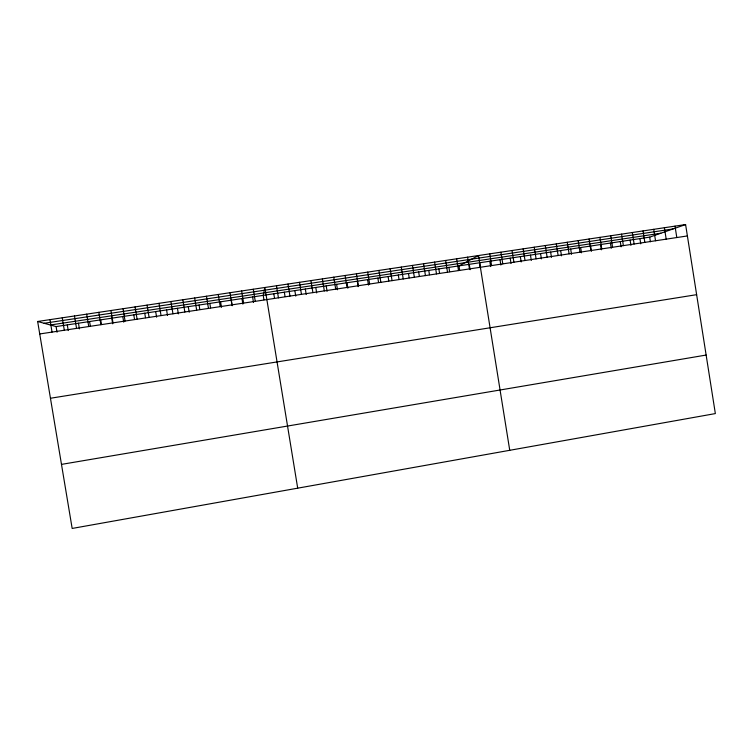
<?xml version="1.0" encoding="UTF-8"?>
<svg xmlns="http://www.w3.org/2000/svg" width="753" height="753" viewBox="0 0 753 753"><rect width="100%" height="100%" fill="white"/><g stroke="black" fill="none" stroke-linecap="round" stroke-linejoin="round"><path stroke-width="1.13" d="M37.65 321.484L56.089 326.576L649.688 237.139L685.597 224.554L715.35 413.585L72.166 528.446L37.65 321.484L685.597 224.554M61.482 464.385L706.135 355.058M50.451 398.252L696.629 294.668M39.73 333.956L687.395 235.943M44.116 323.272L673.06 228.95M50.376 324.995L660.88 233.223M159.024 303.327L161.048 315.601M155.683 311.573L156.605 317.173M147.07 305.116L149.103 317.408M144.745 313.22L145.489 317.71M135.069 306.913L137.112 319.225M133.789 314.867L134.533 319.366M123.04 308.711L125.073 321.042M122.786 316.524L123.718 322.152M110.964 310.518L113.006 322.868M111.755 318.19L112.686 323.828M100.695 319.856L101.439 324.374M98.841 312.335L100.893 324.703M89.588 321.531L90.341 326.049M86.689 314.152L88.741 326.538M78.463 323.206L79.404 328.873M74.491 315.978L76.552 328.383M67.29 324.882L68.241 330.558M62.254 317.804L64.316 330.238M56.089 326.576L57.04 332.252M49.971 319.649L52.042 332.092M276.464 285.764L278.431 297.83M273.791 293.774L274.506 298.188M297.699 488.17L264.887 287.495L263.211 295.364L263.936 299.788M253.281 289.227L255.267 301.341M252.603 296.964L253.507 302.499M241.638 290.969L243.624 303.101M241.958 298.574L242.871 304.108M231.293 300.174L232.197 305.727M229.947 292.719L231.943 304.871M220.582 301.793L221.495 307.346M218.229 294.47L220.224 306.64M209.852 303.412L210.576 307.855M206.463 296.23L208.468 308.419M199.084 305.031L199.809 309.492M194.66 298L196.674 310.208M188.278 306.659L189.201 312.241M182.819 299.769L184.833 311.996M177.444 308.288L178.367 313.879M170.94 301.548L172.964 313.794M166.582 309.925L167.505 315.526M390.139 268.755L392.068 280.634M388.106 276.549L388.802 280.897M378.938 270.431L380.867 282.337M377.865 278.092L378.561 282.441M367.699 272.115L369.629 284.032M367.586 279.645L368.471 285.086M356.423 273.8L358.362 285.735M357.289 281.189L358.174 286.648M346.964 282.751L347.848 288.211M345.109 275.494L347.048 287.448M336.6 284.314L337.485 289.783M333.758 277.189L335.706 289.171M326.209 285.876L327.094 291.355M322.378 278.892L324.327 290.893M315.789 287.448L316.674 292.926M310.951 280.605L312.909 292.616M305.332 289.02L306.226 294.517M299.496 282.319L301.454 294.348M294.847 290.602L295.75 296.098M287.994 284.041L289.961 296.089M284.333 292.183L285.058 296.588M512.049 250.523L513.913 262.195M510.186 258.157L511.042 263.494M500.905 252.189L502.778 263.879M500.001 259.691L500.858 265.037M489.723 253.855L491.596 265.574M489.789 261.235L490.645 266.581M509.743 450.303L478.503 255.54L458.954 265.875L459.641 270.176M479.539 262.778L480.395 268.134M469.26 264.322L470.126 269.687M467.585 257.168L469.467 268.925M456.629 258.816L458.511 270.581M448.92 267.39L449.616 271.692M445.635 260.453L447.527 272.247M438.858 268.906L439.554 273.217M434.603 262.1L436.505 273.913M428.768 270.421L429.464 274.741M423.544 263.757L425.445 275.589M418.64 271.946L419.336 276.276M412.446 265.423L414.357 277.264M408.493 273.48L409.19 277.81M401.311 267.089L403.231 278.949M398.309 275.014L399.015 279.354M632.313 232.526L634.13 244.01M630.11 240.094L630.939 245.337M621.554 234.136L623.371 245.629M620.274 241.572L621.103 246.824M610.758 235.755L612.584 247.266M610.41 243.059L611.248 248.311M599.934 237.374L601.76 248.904M600.527 244.546L601.355 249.817M590.606 246.043L591.444 251.314M589.072 239.002L590.907 250.551M580.657 247.539L581.495 252.82M578.172 240.631L580.017 252.199M570.67 249.045L571.518 254.335M567.244 242.259L569.089 253.846M560.665 250.551L561.512 255.851M556.279 243.906L558.124 255.512M550.631 252.067L551.478 257.366M545.276 245.553L547.12 257.168M540.56 253.582L541.407 258.891M534.235 247.2L536.089 258.844M530.47 255.098L531.317 260.425M523.156 248.857L525.02 260.519M520.342 256.632L521.189 261.959M675.008 226.145L676.806 237.543M664.381 227.735L666.189 239.153M653.726 229.326L655.534 240.762M649.688 237.139L650.423 241.788M643.034 230.926L644.85 242.381M639.918 238.616L640.747 243.85"/></g></svg>
